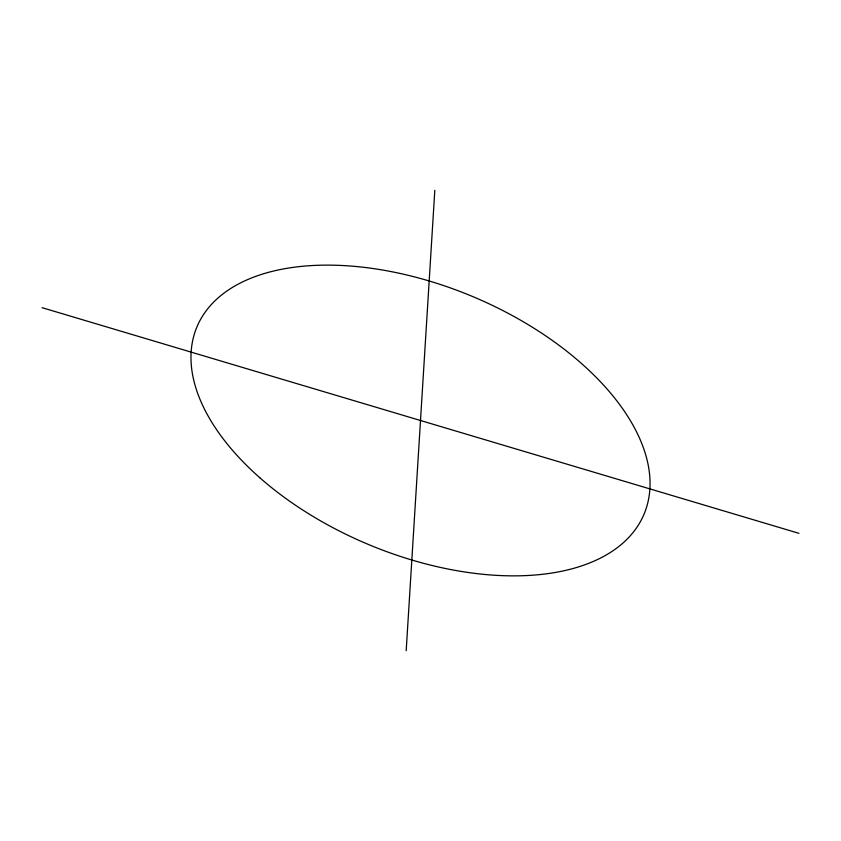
<?xml version="1.0" encoding="UTF-8"?>
<svg xmlns="http://www.w3.org/2000/svg" width="841" height="841" viewBox="0 0 841 841"><rect width="100%" height="100%" fill="white"/><g stroke="black" fill="none" stroke-linecap="round" stroke-linejoin="round"><path stroke-width="1.26" d="M406.182 650.682L434.818 190.318M42.05 307.669L798.95 533.331M259.806 477.73A242.366 134.476 22.7 0 0 642.797 516.973A242.366 134.476 22.7 0 0 358.939 266.786A242.366 134.476 22.7 0 0 259.806 477.73"/></g></svg>
